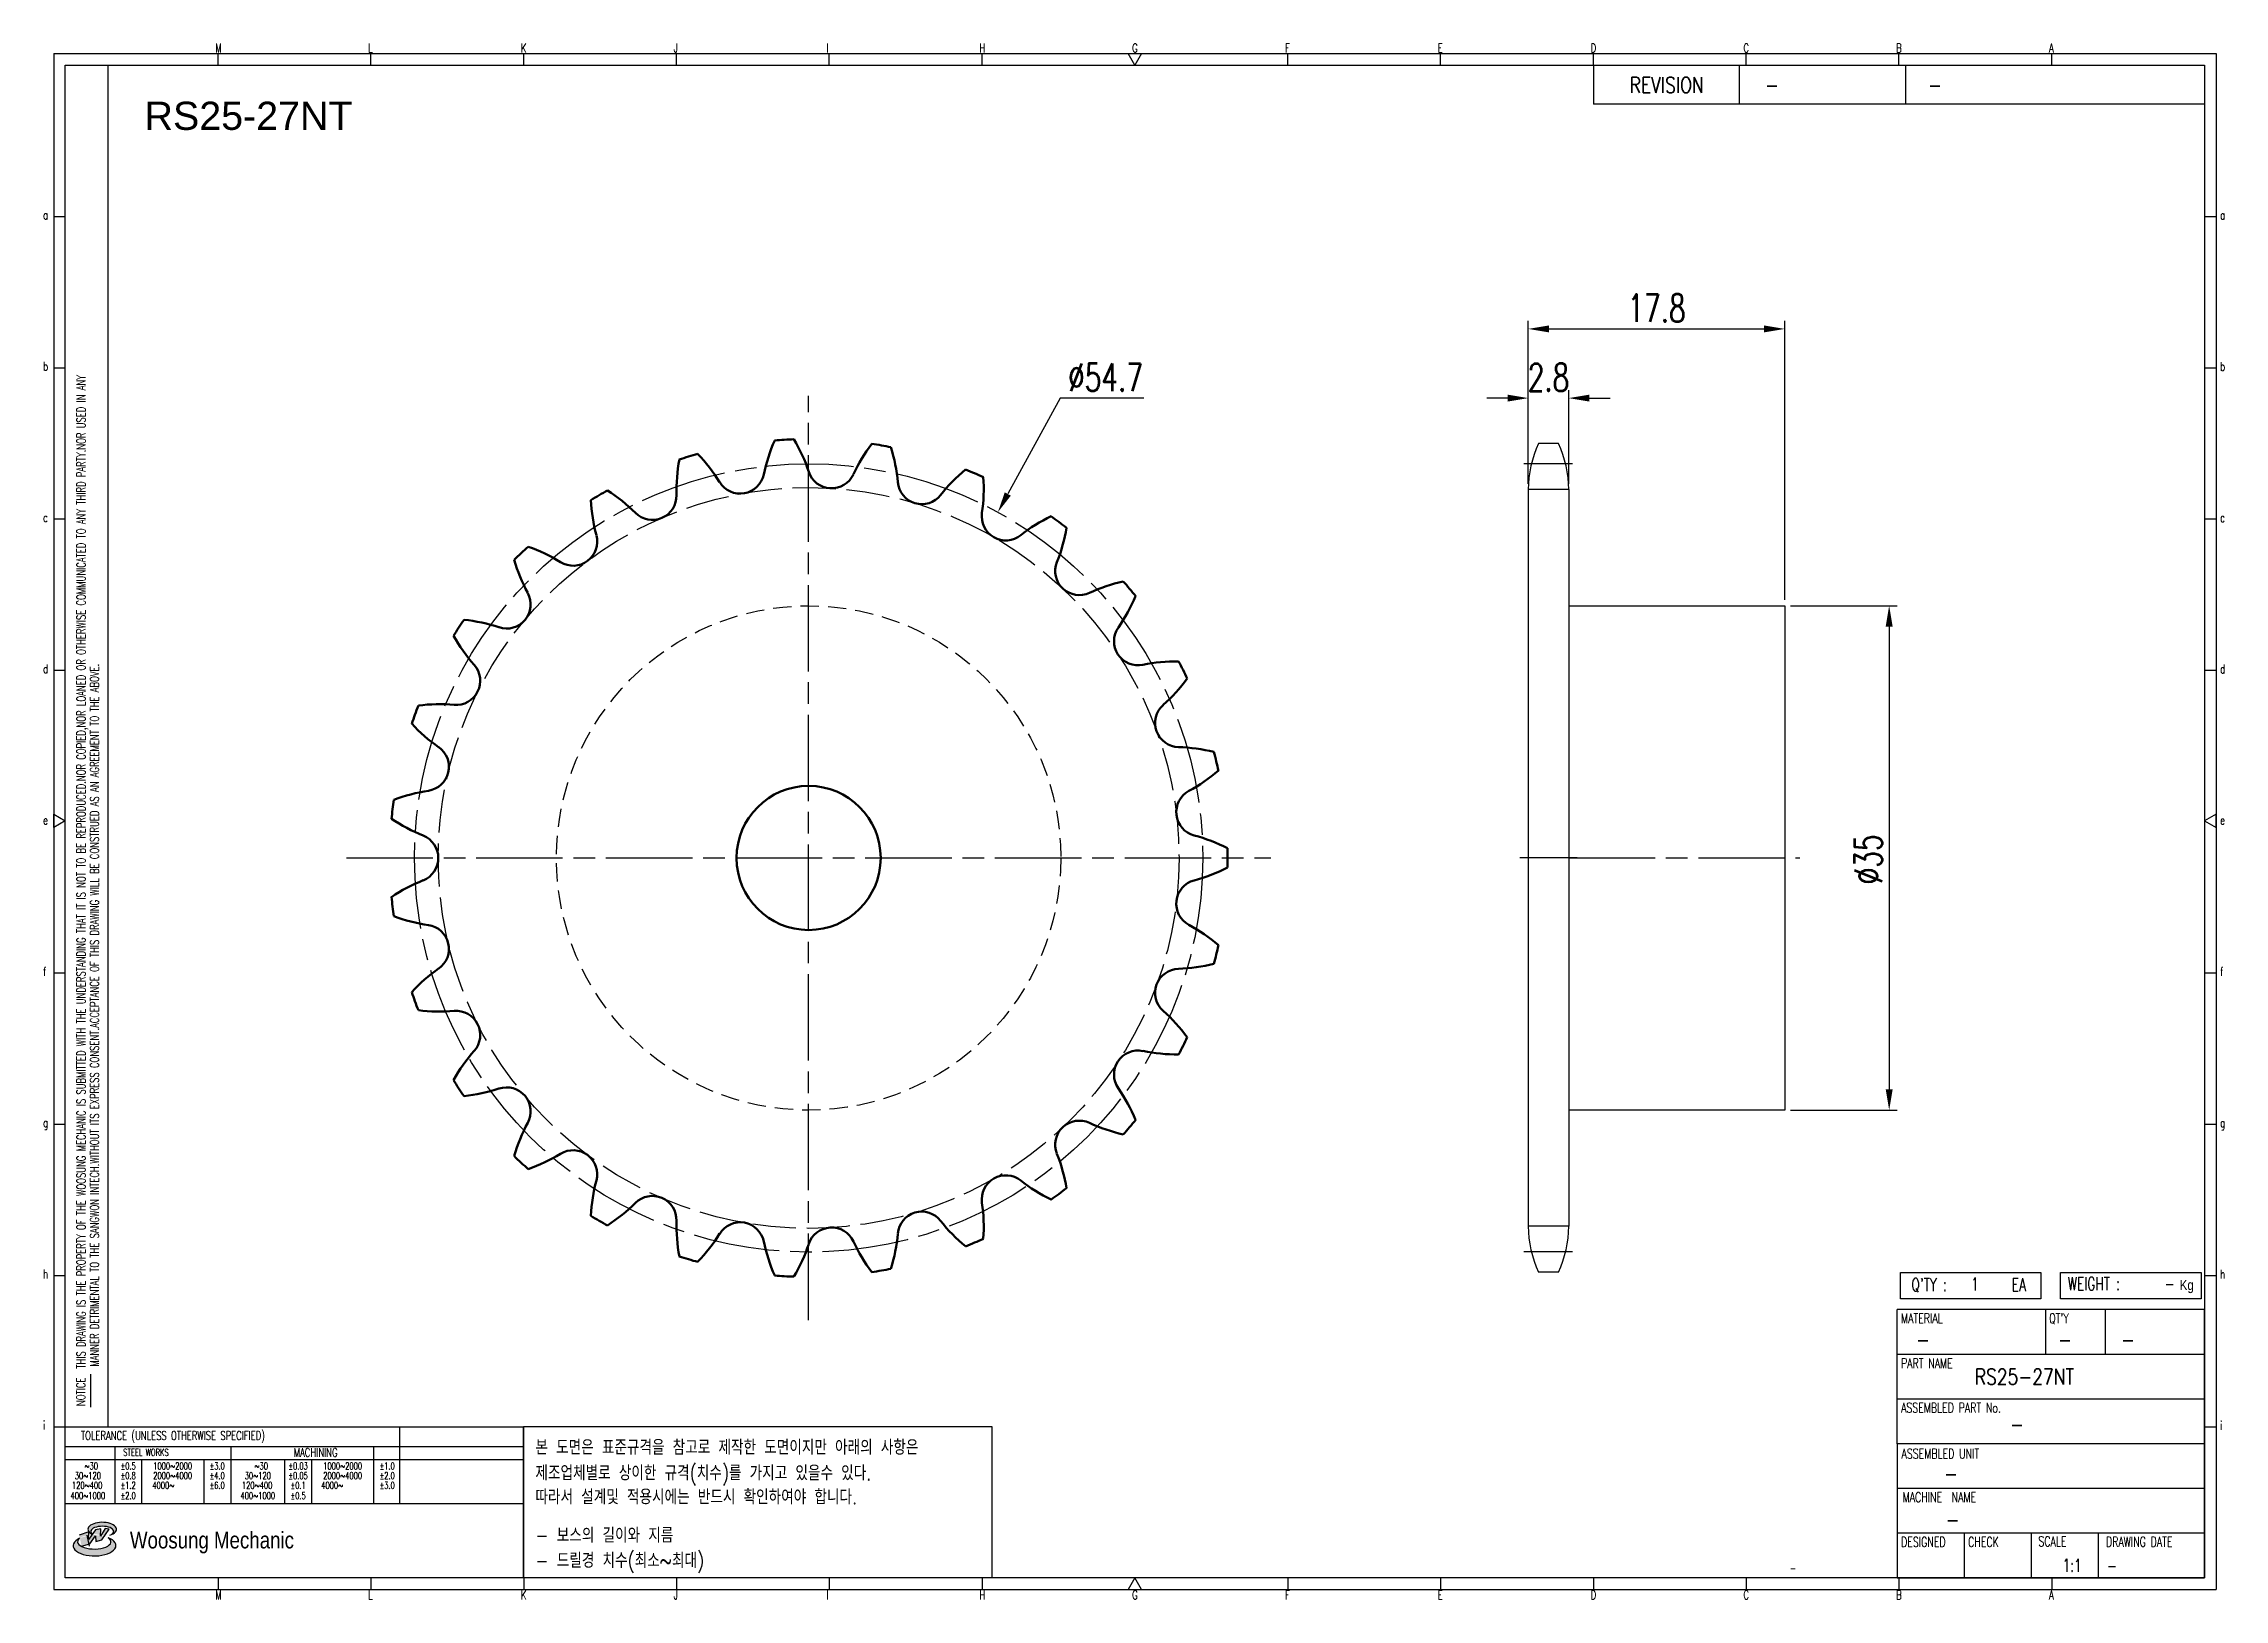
# Model space of a CAD drawing. Header units: millimetres. Extents: x -66649 to -66498, y 1219 to 1327.
import ezdxf
from ezdxf.enums import TextEntityAlignment as Align

# ---------------------------------------------------------------- set-up
doc = ezdxf.new("R2010")
doc.units = ezdxf.units.MM
for name, pattern in [('AM_ISO02W050', [7.5, 6, -1.5]), ('AM_ISO02W050x2', [3.75, 3, -0.75]), ('AM_ISO08W050', [18, 12, -1.5, 3, -1.5]), ('AM_ISO08W050x2', [9, 6, -0.75, 1.5, -0.75]), ('HIDDEN', [9.525, 6.35, -3.175])]:
    doc.linetypes.add(name, pattern=pattern)
for name, color, linetype, lineweight in [('AM_0N', 7, 'Continuous', 50), ('AM_3N', 6, 'AM_ISO02W050', 25), ('AM_7', 4, 'AM_ISO08W050', 25), ('AM_7N', 4, 'AM_ISO08W050', 25)]:
    doc.layers.add(name, color=color, linetype=linetype, lineweight=lineweight)
for name, color, linetype in [('S-DIM', 7, 'Continuous'), ('TITLE', 7, 'Continuous'), ('도면레이아웃', 7, 'Continuous')]:
    doc.layers.add(name, color=color, linetype=linetype)
doc.styles.add('HAN', font='ROMANS.shx', dxfattribs={"width": 0.7, "bigfont": 'whgtxt.shx'})
doc.styles.add('HKD_ST2', font='romans.shx', dxfattribs={"width": 0.7, "height": 4, "bigfont": '@extfont2.shx'})
doc.styles.add('HSG', font='SIMPLEX.shx', dxfattribs={"width": 0.7, "bigfont": 'HSG.shx'})
doc.styles.add('ROMANS', font='romans.shx', dxfattribs={"width": 0.7, "bigfont": 'whgtxt.shx'})
doc.styles.add('SLDTEXTSTYLE4', font='arial.ttf', dxfattribs={"width": 0.8})
doc.styles.get("Standard").update_dxf_attribs({"font": 'arial.ttf'})
doc.dimstyles.new('APP3', dxfattribs={"dimscale": 0.8, "dimtxt": 2.4, "dimasz": 1.8, "dimexe": 0.7, "dimexo": 0.5, "dimgap": 0.6, "dimtad": 1, "dimtoh": 1, "dimdec": 1, "dimrnd": 0.01, "dimzin": 9, "dimdsep": 46, "dimtxsty": 'HSG', "dimcen": 0, "dimclrd": 1, "dimclre": 1, "dimclrt": 256, "dimazin": 2, "dimtp": 1, "dimtm": 1, "dimtfac": 0.5, "dimtdec": 1, "dimtofl": 0, "dimtmove": 0, "dimatfit": 3, "dimfxl": 0, "dimtvp": 1, "dimtolj": 2, "dimlwd": -1, "dimlwe": -1, "dimarcsym": 0})

# ---------------------------------------------------------------- blocks, each defined once
blk = doc.blocks.new('8srhdf')
for p, q in [((-67231.71, 492.71), (-67216.71, 492.71)), ((-67216.71, 492.71), (-67216.71, 457.71)), ((-67216.71, 457.71), (-67231.71, 457.71))]:
    blk.add_line(p, q)
at = {"layer": 'AM_7N', "linetype": 'AM_ISO08W050x2'}
blk.add_line((-67231.71, 475.21), (-67215.68, 475.21), dxfattribs=at)
blk = doc.blocks.new('SUYWSHJH')
at = {"layer": '도면레이아웃'}
h = blk.add_hatch(color=10, dxfattribs=at)
h.paths.add_polyline_path([(1.544, 35.177), (1.554, 34.966), (1.779, 35.034), (2.054, 35.422), (1.908, 35.446), (1.728, 35.167), (1.741, 35.439), (1.547, 35.405), (1.292, 35.041), (1.295, 35.33), (0.943, 35.208), (1.03, 34.8), (1.336, 34.885)])
edge = h.paths.add_edge_path()
edge.add_ellipse((1.795, 35.421), major_axis=(-0.53, 0), ratio=0.487785, start_angle=122.36065, end_angle=403.39574)
edge.add_line((1.411, 35.244), (1.419, 35.261))
edge.add_ellipse((1.798, 35.344), major_axis=(-0.423, 0), ratio=0.444396, start_angle=131.58977, end_angle=386.19408, ccw=False)
edge = h.paths.add_edge_path()
edge.add_ellipse((1.512, 34.815), major_axis=(-0.793, 0), ratio=0.480113, start_angle=314.67633, end_angle=590.85213)
edge.add_ellipse((1.501, 34.958), major_axis=(-0.62, 0), ratio=0.43311, start_angle=331.7024, end_angle=574.42495, ccw=False)
for p, q in [((0, 90.118), (80.15, 90.118)), ((0, 90.118), (0, 33.191)), ((6.089, 89.693), (6.089, 90.118)), ((11.753, 89.693), (11.753, 90.118)), ((17.418, 89.693), (17.418, 90.118)), ((23.082, 89.693), (23.082, 90.118)), ((28.746, 89.693), (28.746, 90.118)), ((34.411, 89.693), (34.411, 90.118)), ((45.739, 89.693), (45.739, 90.118)), ((51.404, 89.693), (51.404, 90.118)), ((57.068, 89.693), (57.068, 90.118)), ((62.732, 89.693), (62.732, 90.118)), ((68.397, 89.693), (68.397, 90.118)), ((74.061, 89.693), (74.061, 90.118)), ((80.15, 90.118), (80.15, 33.191)), ((0, 84.085), (0.425, 84.085)), ((79.725, 84.085), (80.15, 84.085)), ((0, 78.478), (0.425, 78.478)), ((79.725, 78.478), (80.15, 78.478)), ((0, 72.87), (0.425, 72.87)), ((79.725, 72.87), (80.15, 72.87)), ((0, 67.262), (0.425, 67.262)), ((79.725, 67.262), (80.15, 67.262)), ((0, 56.047), (0.425, 56.047)), ((79.725, 56.047), (80.15, 56.047)), ((0, 50.439), (0.425, 50.439)), ((79.725, 50.439), (80.15, 50.439)), ((0, 44.832), (0.425, 44.832)), ((79.725, 44.832), (80.15, 44.832)), ((1.377, 39.947), (1.377, 41.174)), ((0, 39.224), (0.425, 39.224)), ((79.725, 39.224), (80.15, 39.224)), ((0, 33.191), (80.15, 33.191)), ((6.089, 33.616), (6.089, 33.191)), ((11.753, 33.616), (11.753, 33.191)), ((17.418, 33.616), (17.418, 33.191)), ((23.082, 33.616), (23.082, 33.191)), ((28.746, 33.616), (28.746, 33.191)), ((34.411, 33.616), (34.411, 33.191)), ((45.739, 33.616), (45.739, 33.191)), ((51.404, 33.616), (51.404, 33.191)), ((57.068, 33.616), (57.068, 33.191)), ((62.732, 33.616), (62.732, 33.191)), ((68.397, 33.616), (68.397, 33.191)), ((74.061, 33.616), (74.061, 33.191))]:
    blk.add_line(p, q)
at = {"color": 2}
for p, q in [((2.017, 39.224), (2.017, 89.693)), ((0.425, 39.224), (17.418, 39.224)), ((12.816, 39.224), (12.816, 36.382)), ((17.418, 33.616), (17.418, 39.224)), ((0.425, 38.487), (17.418, 38.487)), ((0.425, 38.012), (17.418, 38.012)), ((2.257, 38.487), (2.257, 36.382)), ((3.257, 38.012), (3.257, 36.382)), ((5.557, 38.012), (5.557, 36.382)), ((6.557, 38.5), (6.557, 36.382)), ((8.557, 38.012), (8.557, 36.382)), ((9.557, 38.026), (9.557, 36.382)), ((11.857, 38.487), (11.857, 36.382)), ((0.425, 36.382), (17.418, 36.382))]:
    blk.add_line(p, q, dxfattribs=at)
at = {"color": 6, "ltscale": 0.5}
for p, q in [((57.068, 89.693), (57.068, 88.246)), ((62.47, 89.693), (62.47, 88.246)), ((68.635, 89.693), (68.635, 88.246)), ((79.725, 88.246), (57.068, 88.246)), ((68.336, 38.59), (68.336, 43.563)), ((79.725, 43.563), (68.336, 43.563)), ((73.827, 43.563), (73.827, 41.905)), ((76.037, 43.563), (76.037, 41.905)), ((79.725, 38.59), (79.725, 43.563)), ((79.725, 41.905), (68.336, 41.905)), ((79.725, 40.248), (68.336, 40.248)), ((68.336, 38.59), (68.336, 33.616)), ((79.725, 38.59), (68.336, 38.59)), ((79.725, 33.616), (79.725, 38.59)), ((79.725, 36.932), (68.336, 36.932)), ((79.725, 35.274), (68.336, 35.274)), ((70.822, 33.616), (70.822, 35.274)), ((73.309, 33.616), (73.309, 35.274)), ((75.796, 33.616), (75.796, 35.274)), ((68.336, 33.616), (79.725, 33.616))]:
    blk.add_line(p, q, dxfattribs=at)
for points in [[(40.075, 89.693), (39.83, 90.118), (40.32, 90.118)], [(0.425, 89.693), (79.725, 89.693), (79.725, 33.616), (0.425, 33.616)], [(0.425, 61.679), (0, 61.433), (0, 61.924)], [(79.725, 61.679), (80.15, 61.433), (80.15, 61.924)], [(40.075, 33.616), (39.83, 33.191), (40.32, 33.191)]]:
    blk.add_lwpolyline(points, close=True)
at = {"layer": 'TITLE', "color": 20}
for p, q in [((68.449, 43.961), (68.449, 44.936)), ((68.449, 44.936), (73.654, 44.936)), ((73.654, 44.936), (73.654, 43.961)), ((74.39, 43.961), (74.39, 44.936)), ((74.39, 44.936), (79.595, 44.936)), ((79.595, 44.936), (79.595, 43.961)), ((73.654, 43.961), (68.449, 43.961)), ((79.595, 43.961), (74.39, 43.961))]:
    blk.add_line(p, q, dxfattribs=at)
at = {"layer": '도면레이아웃'}
for p, q in [((1.295, 35.33), (0.943, 35.208)), ((1.03, 34.8), (1.336, 34.885)), ((1.224, 35.208), (1.311, 34.8)), ((1.224, 35.208), (1.224, 35.208)), ((1.547, 35.405), (1.292, 35.041)), ((1.292, 35.041), (1.295, 35.33)), ((1.336, 34.885), (1.544, 35.177)), ((1.419, 35.261), (1.411, 35.244)), ((1.544, 35.177), (1.554, 34.966)), ((1.741, 35.439), (1.547, 35.405)), ((1.554, 34.966), (1.779, 35.034)), ((1.908, 35.446), (1.728, 35.167)), ((1.728, 35.167), (1.741, 35.439)), ((1.779, 35.034), (2.054, 35.422)), ((2.054, 35.422), (1.908, 35.446))]:
    blk.add_line(p, q, dxfattribs=at)
for centre, major_axis, ratio, start_param, end_param in [((1.795, 35.421), (-0.53, 0), 0.487785, 2.135596, 7.040584), ((1.512, 34.815), (-0.793, 0), 0.480113, 5.492138, 10.312315), ((1.501, 34.958), (-0.62, 0), 0.43311, 5.789299, 10.025607), ((1.798, 35.344), (-0.423, 0), 0.444396, 2.296675, 6.740358)]:
    blk.add_ellipse(centre, major_axis=major_axis, ratio=ratio, start_param=start_param, end_param=end_param, dxfattribs=at)
at = {"color": 4, "style": 'HKD_ST2', "width": 0.7}
for s, p in [('M', (5.988, 90.164)), ('L', (11.652, 90.164)), ('K', (17.316, 90.164)), ('J', (22.981, 90.164)), ('I', (28.645, 90.164)), ('H', (34.309, 90.164)), ('G', (39.974, 90.164)), ('F', (45.638, 90.164)), ('E', (51.302, 90.164)), ('D', (56.967, 90.164)), ('C', (62.631, 90.164)), ('B', (68.295, 90.164)), ('A', (73.96, 90.164)), ('a', (-0.395, 83.976)), ('a', (80.305, 83.97)), ('b', (-0.395, 78.368)), ('b', (80.305, 78.362)), ('c', (-0.395, 72.76)), ('c', (80.305, 72.754)), ('d', (-0.395, 67.153)), ('d', (80.305, 67.147)), ('e', (-0.395, 61.545)), ('e', (80.305, 61.539)), ('f', (-0.395, 55.937)), ('f', (80.305, 55.931)), ('g', (-0.395, 50.33)), ('g', (80.305, 50.324)), ('h', (-0.395, 44.722)), ('h', (80.305, 44.716)), ('i', (-0.395, 39.114)), ('i', (80.305, 39.108)), ('M', (5.988, 32.824)), ('L', (11.652, 32.824)), ('K', (17.316, 32.824)), ('J', (22.981, 32.824)), ('I', (28.645, 32.824)), ('H', (34.309, 32.824)), ('G', (39.974, 32.824)), ('F', (45.638, 32.824)), ('E', (51.302, 32.824)), ('D', (56.967, 32.824)), ('C', (62.631, 32.824)), ('B', (68.295, 32.824)), ('A', (73.96, 32.824))]:
    blk.add_text(s, height=0.326, dxfattribs=at).set_placement(p)
for s, height, style, width, p in [('REVISION', 0.5806, 'HAN', 0.8, (58.415, 88.664)), ('-', 0.581, 'HAN', 0.8, (63.426, 88.664)), ('-', 0.581, 'HAN', 0.8, (69.468, 88.664)), ("Q'TY : ", 0.4746, 'HKD_ST2', 0.7, (68.857, 44.253)), ('1', 0.475, 'HKD_ST2', 0.7, (71.071, 44.275)), ('EA', 0.4746, 'HKD_ST2', 0.7, (72.578, 44.253)), ('WEIGHT : ', 0.4746, 'HKD_ST2', 0.7, (74.65, 44.286)), ('-', 0.581, 'HAN', 0.8, (69.029, 42.157)), ('-', 0.581, 'HAN', 0.8, (74.289, 42.157)), ('-', 0.581, 'HAN', 0.8, (76.623, 42.157)), ('-', 0.581, 'HAN', 0.8, (72.515, 39.013)), ('-', 0.581, 'HAN', 0.8, (70.067, 37.189)), ('-', 0.581, 'HAN', 0.8, (70.126, 35.48)), ('1:1', 0.4746, 'HKD_ST2', 0.7, (74.458, 33.848)), ('-', 0.475, 'HKD_ST2', 0.7, (76.112, 33.837))]:
    blk.add_text(s, height=height, dxfattribs=dict(style=style, width=width)).set_placement(p)
at = {"color": 2, "style": 'HKD_ST2', "width": 0.7}
for s, p in [(' THIS DRAWING IS THE PROPERTY OF THE WOOSUNG MECHANIC IS SUBMITTED WITH THE UNDERSTANDING THAT IT IS NOT TO BE REPRODUCED.NOR COPIED,NOR LOANED OR OTHERWISE COMMUNICATED TO ANY THIRD PARTY.NOR USED IN ANY', (1.173, 41.217)), ('MANNER DETRIMENTAL TO THE SANGWON INTECH.WITHOUT ITS EXPRESS CONSENT.ACCEPTANCE OF THIS DRAWING WILL BE CONSTRUED AS AN AGREEMENT TO THE ABOVE.', (1.672, 41.447))]:
    blk.add_text(s, height=0.326266, rotation=90, dxfattribs=at).set_placement(p)
at = {"style": 'HKD_ST2', "width": 0.7}
blk.add_text('-', height=0.475, dxfattribs=at).set_placement((78.613, 44.286), align=Align.RIGHT)
at = {"color": 4, "style": 'HKD_ST2', "width": 0.7}
for s, height, p in [('MATERIAL', 0.3651, (68.474, 43.425)), ("QT'Y", 0.3651, (73.965, 43.425)), ('PART NAME', 0.3651, (68.474, 41.756)), ('ASSEMBLED PART No.', 0.36511, (68.474, 40.109)), ('ASSEMBLED UNIT', 0.36511, (68.49, 38.408)), ('MACHINE  NAME', 0.36511, (68.532, 36.794)), ('DESIGNED', 0.3651, (68.474, 35.136)), ('CHECK', 0.3651, (70.961, 35.136)), ('SCALE', 0.3651, (73.566, 35.153)), ('DRAWING DATE', 0.36511, (76.071, 35.141))]:
    blk.add_text(s, height=height, dxfattribs=at).set_placement(p, align=Align.TOP_LEFT)
at = {"style": 'HKD_ST2', "width": 0.7}
blk.add_text('NOTICE', height=0.3263, rotation=90, dxfattribs=at).set_placement((1.163, 39.988))
for s, height, style, width, p in [('TOLERANCE (UNLESS OTHERWISE SPECIFIED)', 0.32627, 'HKD_ST2', 0.7, (4.417, 38.896)), ('-', 0.326, 'ROMANS', 0.65, (64.469, 33.975))]:
    blk.add_text(s, height=height, dxfattribs=dict(style=style, width=width)).set_placement(p, align=Align.MIDDLE_CENTER)
at = {"color": 4, "style": 'HKD_ST2', "width": 0.7}
for s, height, p in [('STEEL WORKS', 0.26101, (3.416, 38.268)), ('MACHINING', 0.3263, (9.707, 38.27)), ('%%P0.5', 0.261, (2.757, 37.762)), ('%%P0.8', 0.261, (2.757, 37.411)), ('%%P3.0', 0.261, (6.057, 37.762)), ('%%P4.0', 0.261, (6.057, 37.411)), ('%%P0.03', 0.261, (9.057, 37.762)), ('%%P0.05', 0.261, (9.057, 37.411)), ('%%P1.0', 0.261, (12.357, 37.762)), ('%%P2.0', 0.261, (12.357, 37.411)), ('%%P1.2', 0.261, (2.757, 37.045)), ('%%P2.0', 0.261, (2.757, 36.67)), ('%%P6.0', 0.261, (6.057, 37.045)), ('%%P0.1', 0.261, (9.057, 37.045)), ('%%P0.5', 0.261, (9.057, 36.67)), ('%%P3.0', 0.261, (12.357, 37.045))]:
    blk.add_text(s, height=height, dxfattribs=at).set_placement(p, align=Align.MIDDLE)
for s, height, p in [('30%%126120', 0.261, (1.263, 37.411)), ('%%12630', 0.261, (1.389, 37.762)), ('2000%%1264000', 0.26101, (4.407, 37.411)), ('1000%%1262000', 0.26101, (4.407, 37.762)), ('30%%126120', 0.261, (7.563, 37.411)), ('%%12630', 0.261, (7.689, 37.762)), ('2000%%1264000', 0.26101, (10.707, 37.411)), ('1000%%1262000', 0.26101, (10.707, 37.762)), ('400%%1261000', 0.26101, (1.263, 36.67)), ('120%%126400', 0.26101, (1.237, 37.045)), ('4000%%126', 0.261, (4.061, 37.045)), ('400%%1261000', 0.26101, (7.563, 36.67)), ('120%%126400', 0.26101, (7.537, 37.045)), ('4000%%126', 0.261, (10.321, 37.045))]:
    blk.add_text(s, height=height, dxfattribs=at).set_placement(p, align=Align.MIDDLE_CENTER)
at = {"color": 1, "style": 'SLDTEXTSTYLE4', "width": 0.8}
blk.add_text('Woosung Mechanic', height=0.61957, dxfattribs=at).set_placement((2.822, 34.711))
at = {"layer": 'TITLE', "width": 0.8}
blk.add_text('Kg', height=0.3789, dxfattribs=at).set_placement((78.807, 44.286))
blk = doc.blocks.new('*D22')
at = {"layer": 'Defpoints', "color": 0, "transparency": 16777216}
for p in [(-66543.34, 1301.92), (-66546.14, 1295.57), (-66543.34, 1295.57)]:
    blk.add_point(p, dxfattribs=at)
at = {"layer": 'S-DIM', "color": 1, "transparency": 16777216}
for p, q in [((-66547.58, 1301.92), (-66549.02, 1301.92)), ((-66546.14, 1295.97), (-66546.14, 1302.48)), ((-66543.34, 1295.97), (-66543.34, 1302.48)), ((-66541.9, 1301.92), (-66540.46, 1301.92))]:
    blk.add_line(p, q, dxfattribs=at)
for points in [[(-66547.58, 1302.16), (-66547.58, 1301.68), (-66546.14, 1301.92)], [(-66541.9, 1302.16), (-66541.9, 1301.68), (-66543.34, 1301.92)]]:
    blk.add_solid(points, dxfattribs=at)
at = {"layer": 'S-DIM', "transparency": 16777216, "insert": (-66544.74, 1303.36), "char_height": 1.92, "attachment_point": 5, "style": 'HSG'}
blk.add_mtext('\\A2;2.8', dxfattribs=at)
blk = doc.blocks.new('*D23')
at = {"layer": 'Defpoints', "color": 0, "transparency": 16777216}
for p in [(-66528.34, 1306.72), (-66546.14, 1295.57), (-66528.34, 1287.51)]:
    blk.add_point(p, dxfattribs=at)
at = {"layer": 'S-DIM', "color": 1, "transparency": 16777216}
for p, q in [((-66546.14, 1295.97), (-66546.14, 1307.28)), ((-66544.7, 1306.72), (-66529.78, 1306.72)), ((-66528.34, 1287.91), (-66528.34, 1307.28))]:
    blk.add_line(p, q, dxfattribs=at)
for points in [[(-66544.7, 1306.96), (-66544.7, 1306.48), (-66546.14, 1306.72)], [(-66529.78, 1306.96), (-66529.78, 1306.48), (-66528.34, 1306.72)]]:
    blk.add_solid(points, dxfattribs=at)
at = {"layer": 'S-DIM', "transparency": 16777216, "insert": (-66537.24, 1308.16), "char_height": 1.92, "attachment_point": 5, "style": 'HSG'}
blk.add_mtext('\\A2;17.8', dxfattribs=at)
blk = doc.blocks.new('*D24')
at = {"layer": 'Defpoints', "color": 0, "transparency": 16777216}
for p in [(-66528.34, 1287.51), (-66528.34, 1252.51), (-66521.1, 1252.51)]:
    blk.add_point(p, dxfattribs=at)
at = {"layer": 'S-DIM', "color": 1, "transparency": 16777216}
for p, q in [((-66527.94, 1287.51), (-66520.54, 1287.51)), ((-66521.1, 1286.07), (-66521.1, 1253.95)), ((-66527.94, 1252.51), (-66520.54, 1252.51))]:
    blk.add_line(p, q, dxfattribs=at)
for points in [[(-66521.34, 1286.07), (-66520.86, 1286.07), (-66521.1, 1287.51)], [(-66521.34, 1253.95), (-66520.86, 1253.95), (-66521.1, 1252.51)]]:
    blk.add_solid(points, dxfattribs=at)
at = {"layer": 'S-DIM', "transparency": 16777216, "insert": (-66522.54, 1269.91), "char_height": 1.92, "attachment_point": 5, "rotation": 90, "style": 'HSG'}
blk.add_mtext('\\A2;%%c35', dxfattribs=at)
blk = doc.blocks.new('*D25')
at = {"layer": 'Defpoints', "color": 0, "transparency": 16777216}
for p in [(-66582.95, 1294), (-66609.21, 1246.02)]:
    blk.add_point(p, dxfattribs=at)
at = {"layer": 'S-DIM', "color": 1, "transparency": 16777216}
for p, q in [((-66578.62, 1301.92), (-66582.26, 1295.27)), ((-66572.83, 1301.92), (-66578.62, 1301.92))]:
    blk.add_line(p, q, dxfattribs=at)
blk.add_solid([(-66582.47, 1295.38), (-66582.05, 1295.15), (-66582.95, 1294)], dxfattribs=at)
at = {"layer": 'S-DIM', "transparency": 16777216, "insert": (-66575.48, 1303.36), "char_height": 1.92, "attachment_point": 5, "style": 'HSG'}
blk.add_mtext('\\A2;∅54.7', dxfattribs=at)

msp = doc.modelspace()

# ---------------------------------------------------------------- linework, layer by layer
for p, q in [((-66544.05, 1298.77), (-66545.43, 1298.77)), ((-66546.14, 1295.57), (-66546.14, 1244.46)), ((-66543.34, 1295.57), (-66543.34, 1244.46)), ((-66544.05, 1241.26), (-66545.43, 1241.26))]:
    msp.add_line(p, q)
at = {"color": 4}
msp.add_lwpolyline([(-66615.86, 1230.55), (-66583.36, 1230.55), (-66583.36, 1220.05), (-66615.86, 1220.05)], close=True, dxfattribs=at)
at = {"color": 2, "linetype": 'HIDDEN', "ltscale": 0.2}
msp.add_circle((-66596.08, 1270.01), 17.5, dxfattribs=at)
for centre, start, end in [((-66538.54, 1295.57), 155.0989, 180), ((-66550.94, 1295.57), 0, 24.9011), ((-66538.54, 1244.46), 180, 204.9011), ((-66550.94, 1244.46), 335.0989, 0)]:
    msp.add_arc(centre, 7.6, start, end)
at = {"layer": 'AM_0N'}
msp.add_circle((-66596.08, 1270.01), 5, dxfattribs=at)
for centre, radius, start, end in [((-66587.95, 1294.3), 11.48, 155.9359, 168.3333), ((-66596.08, 1270.01), 29.07, 92.0118, 94.6549), ((-66606.97, 1293.2), 11.48, 18.3333, 30.7308), ((-66582.57, 1291.78), 11.48, 142.6026, 155), ((-66596.08, 1270.01), 29.07, 78.6785, 81.3215), ((-66601.33, 1295.08), 11.48, 5, 17.3974), ((-66593.77, 1295.52), 11.48, 169.2692, 181.6667), ((-66596.08, 1270.01), 29.07, 105.3451, 107.9882), ((-66612.03, 1290.06), 11.48, 31.6667, 44.0641), ((-66577.92, 1288.07), 11.48, 129.2692, 141.6667), ((-66596.08, 1270.01), 29.07, 65.3451, 67.9882), ((-66596.08, 1270.01), 29.07, 118.6785, 121.3215), ((-66616.22, 1285.84), 11.48, 45, 57.3974), ((-66600.83, 1296.96), 1.67, 211.6667, 348.3333), ((-66594.49, 1297.33), 1.67, 198.3333, 335), ((-66588.23, 1296.23), 1.67, 185, 321.6667), ((-66595.41, 1295.62), 11.48, 351.6667, 4.0641), ((-66599.72, 1295.37), 11.48, 182.6026, 195), ((-66606.92, 1295.14), 1.67, 225, 1.6667), ((-66582.4, 1293.71), 1.67, 171.6667, 308.3333), ((-66612.42, 1291.96), 1.67, 238.3333, 15), ((-66574.24, 1283.4), 11.48, 115.9359, 128.3333), ((-66596.08, 1270.01), 29.07, 52.0118, 54.6549), ((-66589.52, 1294.77), 11.48, 338.3333, 350.7308), ((-66596.08, 1270.01), 29.07, 132.0118, 134.6549), ((-66619.33, 1280.77), 11.48, 58.3333, 70.7308), ((-66605.47, 1293.85), 11.48, 195.9359, 208.3333), ((-66577.3, 1289.92), 1.67, 158.3333, 295), ((-66617.04, 1287.6), 1.67, 251.6667, 28.3333), ((-66571.74, 1278), 11.48, 102.6026, 115), ((-66583.99, 1292.59), 11.48, 325, 337.3974), ((-66596.08, 1270.01), 29.07, 38.6785, 41.3215), ((-66596.08, 1270.01), 29.07, 145.3451, 147.9882), ((-66621.18, 1275.12), 11.48, 71.6667, 84.0641), ((-66610.71, 1291.04), 11.48, 209.2692, 221.6667), ((-66573.22, 1285.05), 1.67, 145, 281.6667), ((-66620.54, 1282.3), 1.67, 265, 41.6667), ((-66570.56, 1272.17), 11.48, 89.2692, 101.6667), ((-66596.08, 1270.01), 29.07, 25.3451, 27.9882), ((-66579.11, 1289.2), 11.48, 311.6667, 324.0641), ((-66596.08, 1270.01), 29.07, 158.6785, 161.3215), ((-66621.68, 1269.2), 11.48, 85, 97.3974), ((-66570.37, 1279.37), 1.67, 131.6667, 268.3333), ((-66615.17, 1287.1), 11.48, 222.6026, 235), ((-66622.71, 1276.33), 1.67, 278.3333, 55), ((-66570.75, 1266.23), 11.48, 75.9359, 88.3333), ((-66596.08, 1270.01), 29.07, 12.0118, 14.6549), ((-66575.14, 1284.77), 11.48, 298.3333, 310.7308), ((-66620.8, 1263.31), 11.48, 98.3333, 110.7308), ((-66568.9, 1273.19), 1.67, 118.3333, 255), ((-66596.08, 1270.01), 29.07, 172.0118, 174.6549), ((-66618.59, 1282.24), 11.48, 235.9359, 248.3333), ((-66623.45, 1270.01), 1.67, 291.6667, 68.3333), ((-66572.3, 1260.49), 11.48, 62.6026, 75), ((-66596.08, 1270.01), 29.07, 358.6785, 1.3215), ((-66618.59, 1257.79), 11.48, 111.6667, 124.0641), ((-66568.9, 1266.84), 1.67, 105, 241.6667), ((-66572.3, 1279.54), 11.48, 285, 297.3974), ((-66596.08, 1270.01), 29.07, 185.3451, 187.9882), ((-66620.8, 1276.71), 11.48, 249.2692, 261.6667), ((-66622.71, 1263.7), 1.67, 305, 81.6667), ((-66575.14, 1255.26), 11.48, 49.2692, 61.6667), ((-66596.08, 1270.01), 29.07, 345.3451, 347.9882), ((-66615.17, 1252.93), 11.48, 125, 137.3974), ((-66570.37, 1260.65), 1.67, 91.6667, 228.3333), ((-66570.75, 1273.8), 11.48, 271.6667, 284.0641), ((-66596.08, 1270.01), 29.07, 198.6785, 201.3215), ((-66621.68, 1270.83), 11.48, 262.6026, 275), ((-66620.54, 1257.73), 1.67, 318.3333, 95), ((-66579.11, 1250.83), 11.48, 35.9359, 48.3333), ((-66596.08, 1270.01), 29.07, 332.0118, 334.6549), ((-66610.71, 1248.99), 11.48, 138.3333, 150.7308), ((-66573.22, 1254.98), 1.67, 78.3333, 215), ((-66570.56, 1267.86), 11.48, 258.3333, 270.7308), ((-66596.08, 1270.01), 29.07, 212.0118, 214.6549), ((-66621.18, 1264.91), 11.48, 275.9359, 288.3333), ((-66617.04, 1252.42), 1.67, 331.6667, 108.3333), ((-66583.99, 1247.43), 11.48, 22.6026, 35), ((-66605.47, 1246.18), 11.48, 151.6667, 164.0641), ((-66577.3, 1250.11), 1.67, 65, 201.6667), ((-66571.74, 1262.03), 11.48, 245, 257.3974), ((-66596.08, 1270.01), 29.07, 318.6785, 321.3215), ((-66596.08, 1270.01), 29.07, 225.3451, 227.9882), ((-66619.33, 1259.26), 11.48, 289.2692, 301.6667), ((-66612.42, 1248.06), 1.67, 345, 121.6667), ((-66589.52, 1245.25), 11.48, 9.2692, 21.6667), ((-66599.72, 1244.66), 11.48, 165, 177.3974), ((-66582.4, 1246.32), 1.67, 51.6667, 188.3333), ((-66574.24, 1256.63), 11.48, 231.6667, 244.0641), ((-66596.08, 1270.01), 29.07, 305.3451, 307.9882), ((-66616.22, 1254.19), 11.48, 302.6026, 315), ((-66606.92, 1244.89), 1.67, 358.3333, 135), ((-66588.23, 1243.8), 1.67, 38.3333, 175), ((-66595.41, 1244.41), 11.48, 355.9359, 8.3333), ((-66596.08, 1270.01), 29.07, 238.6785, 241.3215), ((-66593.77, 1244.5), 11.48, 178.3333, 190.7308), ((-66612.03, 1249.97), 11.48, 315.9359, 328.3333), ((-66600.83, 1243.06), 1.67, 11.6667, 148.3333), ((-66594.49, 1242.7), 1.67, 25, 161.6667), ((-66601.33, 1244.94), 11.48, 342.6026, 355), ((-66577.92, 1251.95), 11.48, 218.3333, 230.7308), ((-66587.95, 1245.72), 11.48, 191.6667, 204.0641), ((-66606.97, 1246.83), 11.48, 329.2692, 341.6667), ((-66582.57, 1248.25), 11.48, 205, 217.3974), ((-66596.08, 1270.01), 29.07, 292.0118, 294.6549), ((-66596.08, 1270.01), 29.07, 252.0118, 254.6549), ((-66596.08, 1270.01), 29.07, 265.3451, 267.9882), ((-66596.08, 1270.01), 29.07, 278.6785, 281.3215)]:
    msp.add_arc(centre, radius, start, end, dxfattribs=at)
at = {"layer": 'AM_3N', "linetype": 'AM_ISO02W050x2'}
for p, q in [((-66543.34, 1295.57), (-66546.14, 1295.57)), ((-66543.34, 1244.46), (-66546.14, 1244.46))]:
    msp.add_line(p, q, dxfattribs=at)
msp.add_circle((-66596.08, 1270.01), 25.7, dxfattribs=at)
at = {"layer": 'AM_7', "linetype": 'AM_ISO08W050x2'}
for p, q in [((-66543.07, 1297.36), (-66546.45, 1297.36)), ((-66542.76, 1270.01), (-66546.72, 1270.01)), ((-66543.07, 1242.67), (-66546.45, 1242.67))]:
    msp.add_line(p, q, dxfattribs=at)
msp.add_circle((-66596.08, 1270.01), 27.35, dxfattribs=at)
at = {"layer": 'AM_7N', "linetype": 'AM_ISO08W050x2'}
for p, q in [((-66596.08, 1237.95), (-66596.08, 1302.08)), ((-66628.15, 1270.01), (-66564.01, 1270.01))]:
    msp.add_line(p, q, dxfattribs=at)

# ---------------------------------------------------------------- block references
at = {"xscale": 1.872, "yscale": 1.872, "zscale": 1.872}
msp.add_blockref('SUYWSHJH', (-66648.46, 1157.12), dxfattribs=at)
msp.add_blockref('8srhdf', (688.37, 794.8))

# ---------------------------------------------------------------- texts
at = {"color": 2}
msp.add_text('RS25-27NT', height=1.956, dxfattribs=at).set_placement((-66642.16, 1320.53))
at = {"style": 'HAN', "width": 0.8}
msp.add_text('RS25-27NT', height=1.087, dxfattribs=at).set_placement((-66515.16, 1233.47))
at = {"color": 4, "style": 'HAN', "width": 0.8}
for s, p in [('본 도면은 표준규격을 참고로 제작한 도면이지만 아래의 사항은', (-66615.04, 1228.6)), ('제조업체별로 상이한 규격(치수)를 가지고 있을수 있다.', (-66615.04, 1226.82)), ('따라서 설계및 적용시에는 반드시 확인하여야 합니다.', (-66615.04, 1225.16)), ('- 보스의 길이와 지름', (-66615.04, 1222.5)), ('- 드릴경 치수(최소~최대)', (-66615.04, 1220.75))]:
    msp.add_text(s, height=1.0284, dxfattribs=at).set_placement(p)

# ---------------------------------------------------------------- dimensions: what is measured, and where the dimension line sits
at = {"layer": 'S-DIM'}
dim = msp.add_linear_dim(base=(-66528.34, 1306.72), p1=(-66546.14, 1295.57), p2=(-66528.34, 1287.51), dimstyle='APP3', dxfattribs=at)
dim.commit()
dim.dimension.update_dxf_attribs({"geometry": '*D23', "text_midpoint": (-66537.24, 1308.16)})
dim = msp.add_diameter_dim_2p(p1=(-66609.21, 1246.02), p2=(-66582.95, 1294), dimstyle='APP3', dxfattribs=at)
dim.commit()
dim.dimension.update_dxf_attribs({"geometry": '*D25', "text_midpoint": (-66575.48, 1301.92), "dimtype": 163})
dim = msp.add_linear_dim(base=(-66543.34, 1301.92), p1=(-66546.14, 1295.57), p2=(-66543.34, 1295.57), dimstyle='APP3', dxfattribs=at)
dim.commit()
dim.dimension.update_dxf_attribs({"geometry": '*D22', "text_midpoint": (-66544.74, 1301.92), "dimtype": 160})
dim = msp.add_linear_dim(base=(-66521.1, 1252.51), p1=(-66528.34, 1287.51), p2=(-66528.34, 1252.51), angle=90, text='%%c<>', dimstyle='APP3', dxfattribs=at)
dim.commit()
dim.dimension.update_dxf_attribs({"geometry": '*D24', "text_midpoint": (-66521.1, 1269.91), "dimtype": 160})

doc.saveas('drawing.dxf')
